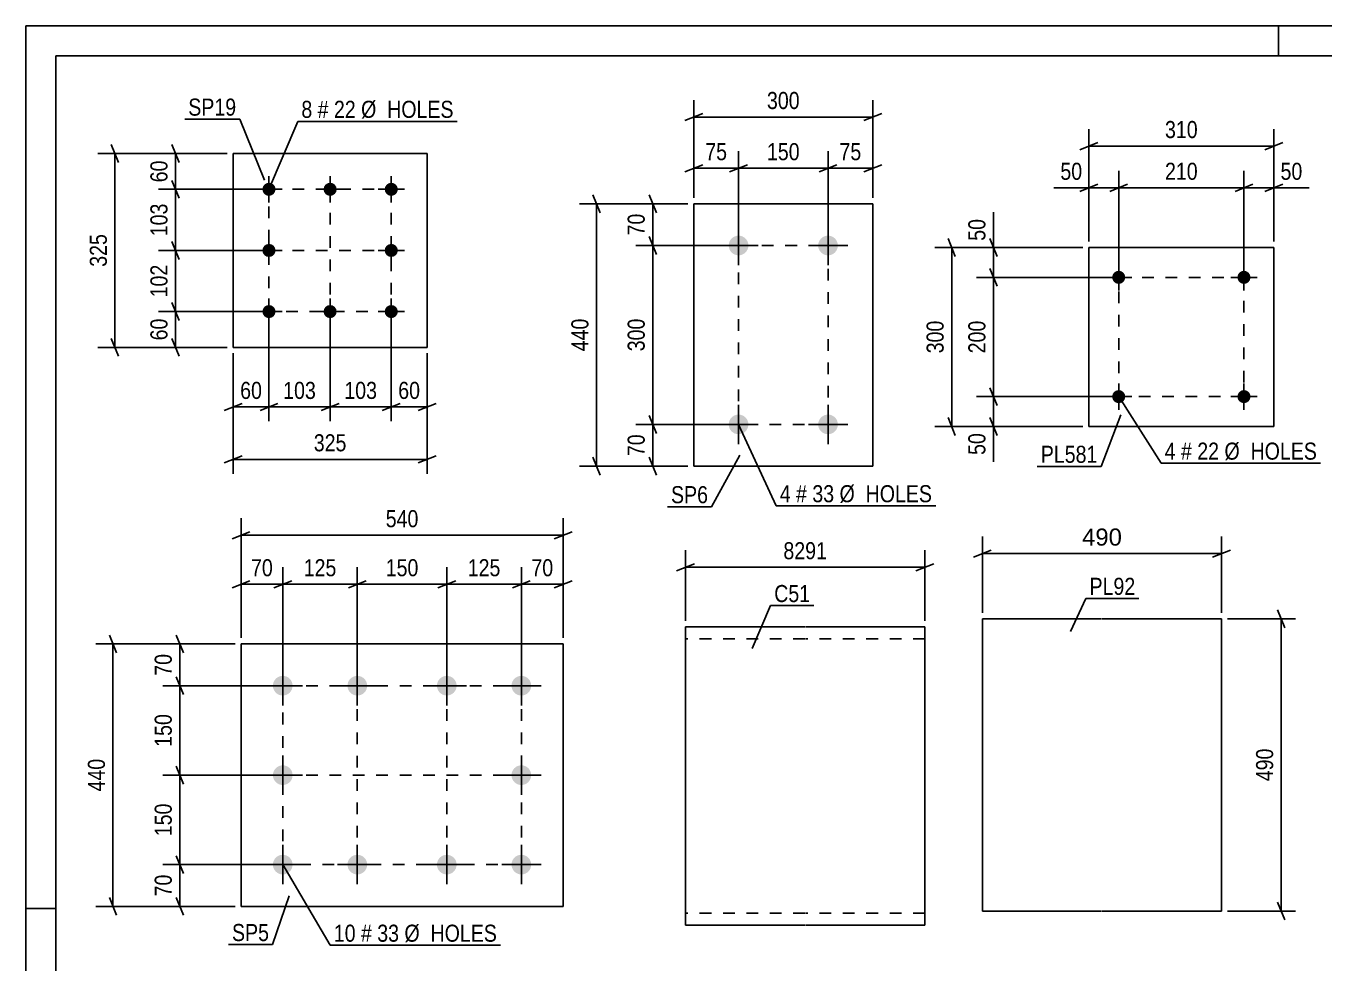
# Model space of a CAD drawing. Header units: millimetres. Extents: x -159 to 420, y -759 to 297.
# Drawn here: x 0 to 217.6, y 139.9 to 297 of the extents above; entities that cross this region are included whole.
import ezdxf

# ---------------------------------------------------------------- set-up
doc = ezdxf.new("R2010")
doc.units = ezdxf.units.MM
doc.linetypes.add('DXK_LINE_DOT2', pattern=[3.9198, 1.9599, -1.9599])
doc.styles.add('Arial', font='ARIAL.TTF', dxfattribs={"height": 0.2})
doc.styles.add('Arial Narrow', font='ARIALN.TTF', dxfattribs={"height": 0.2})

# ---------------------------------------------------------------- blocks, each defined once
blk = doc.blocks.new('Unknown-284933598-1134')
at = {"color": 5, "linetype": 'Continuous'}
for p, q in [((420, 297), (0, 297)), ((0, 297), (0, 0)), ((0, 292), (0, 297)), ((210, 292), (210, 297)), ((415, 292), (5, 292)), ((5, 292), (5, 5)), ((5, 149), (0, 149))]:
    blk.add_line(p, q, dxfattribs=at)
blk = doc.blocks.new('Part-284933598-6430 - 6429')
at = {"color": 2, "linetype": 'Continuous'}
for p, q in [((67.24, 275.61), (34.74, 275.61)), ((34.74, 275.61), (34.74, 243.11)), ((67.24, 243.11), (67.24, 275.61)), ((34.74, 243.11), (67.24, 243.11))]:
    blk.add_line(p, q, dxfattribs=at)
blk = doc.blocks.new('Bolt-284933598-6431 - 6429')
at = {"linetype": 'Continuous'}
for points in [[(40.74, 270.71, -1), (40.74, 268.51, -1)], [(50.99, 270.71, -1), (50.99, 268.51, -1)], [(61.24, 270.71, -1), (61.24, 268.51, -1)], [(40.74, 260.46, -1), (40.74, 258.26, -1)], [(61.24, 260.46, -1), (61.24, 258.26, -1)], [(40.74, 250.21, -1), (40.74, 248.01, -1)], [(50.99, 250.21, -1), (50.99, 248.01, -1)], [(61.24, 250.21, -1), (61.24, 248.01, -1)]]:
    blk.add_hatch(color=1, dxfattribs=at).paths.add_polyline_path(points)
at = {"color": 1, "linetype": 'Continuous'}
for p, q in [((40.74, 271.81), (40.74, 267.41)), ((50.99, 271.81), (50.99, 267.41)), ((61.24, 271.81), (61.24, 267.41)), ((38.54, 269.61), (42.94, 269.61)), ((48.79, 269.61), (53.19, 269.61)), ((59.04, 269.61), (63.44, 269.61)), ((40.74, 261.56), (40.74, 257.16)), ((61.24, 261.56), (61.24, 257.16)), ((38.54, 259.36), (42.94, 259.36)), ((59.04, 259.36), (63.44, 259.36)), ((40.74, 251.31), (40.74, 246.91)), ((50.99, 251.31), (50.99, 246.91)), ((61.24, 251.31), (61.24, 246.91)), ((38.54, 249.11), (42.94, 249.11)), ((48.79, 249.11), (53.19, 249.11)), ((59.04, 249.11), (63.44, 249.11))]:
    blk.add_line(p, q, dxfattribs=at)
blk = doc.blocks.new('Bolt-284933598-6458 - 6456')
at = {"linetype": 'Continuous'}
for points in [[(119.46, 261.84, -1), (119.46, 258.54, -1)], [(134.46, 261.84, -1), (134.46, 258.54, -1)], [(119.46, 231.84, -1), (119.46, 228.54, -1)], [(134.46, 231.84, -1), (134.46, 228.54, -1)]]:
    blk.add_hatch(color=1, dxfattribs=at).paths.add_polyline_path(points)
at = {"color": 1, "linetype": 'Continuous'}
for p, q in [((119.46, 263.49), (119.46, 256.89)), ((134.46, 263.49), (134.46, 256.89)), ((116.16, 260.19), (122.76, 260.19)), ((131.16, 260.19), (137.76, 260.19)), ((119.46, 233.49), (119.46, 226.89)), ((134.46, 233.49), (134.46, 226.89)), ((116.16, 230.19), (122.76, 230.19)), ((131.16, 230.19), (137.76, 230.19))]:
    blk.add_line(p, q, dxfattribs=at)
blk = doc.blocks.new('Part-284933598-6457 - 6456')
at = {"color": 2, "linetype": 'Continuous'}
for p, q in [((111.96, 267.19), (111.96, 223.19)), ((111.96, 267.19), (141.96, 267.19)), ((141.96, 267.19), (141.96, 223.19)), ((111.96, 223.19), (141.96, 223.19))]:
    blk.add_line(p, q, dxfattribs=at)
blk = doc.blocks.new('Part-284933598-6466 - 6465')
at = {"color": 2, "linetype": 'Continuous'}
for p, q in [((36.05, 193.38), (36.05, 149.38)), ((36.05, 193.38), (90.05, 193.38)), ((90.05, 193.38), (90.05, 149.38)), ((36.05, 149.38), (90.05, 149.38))]:
    blk.add_line(p, q, dxfattribs=at)
blk = doc.blocks.new('Bolt-284933598-6467 - 6465')
at = {"linetype": 'Continuous'}
for points in [[(43.05, 188.03, -1), (43.05, 184.73, -1)], [(55.55, 188.03, -1), (55.55, 184.73, -1)], [(70.55, 188.03, -1), (70.55, 184.73, -1)], [(83.05, 188.03, -1), (83.05, 184.73, -1)], [(43.05, 173.03, -1), (43.05, 169.73, -1)], [(83.05, 173.03, -1), (83.05, 169.73, -1)], [(43.05, 158.03, -1), (43.05, 154.73, -1)], [(55.55, 158.03, -1), (55.55, 154.73, -1)], [(70.55, 158.03, -1), (70.55, 154.73, -1)], [(83.05, 158.03, -1), (83.05, 154.73, -1)]]:
    blk.add_hatch(color=1, dxfattribs=at).paths.add_polyline_path(points)
at = {"color": 1, "linetype": 'Continuous'}
for p, q in [((43.05, 189.68), (43.05, 183.08)), ((55.55, 189.68), (55.55, 183.08)), ((70.55, 189.68), (70.55, 183.08)), ((83.05, 189.68), (83.05, 183.08)), ((39.75, 186.38), (46.35, 186.38)), ((52.25, 186.38), (58.85, 186.38)), ((67.25, 186.38), (73.85, 186.38)), ((79.75, 186.38), (86.35, 186.38)), ((43.05, 174.68), (43.05, 168.08)), ((83.05, 174.68), (83.05, 168.08)), ((39.75, 171.38), (46.35, 171.38)), ((79.75, 171.38), (86.35, 171.38)), ((43.05, 159.68), (43.05, 153.08)), ((55.55, 159.68), (55.55, 153.08)), ((70.55, 159.68), (70.55, 153.08)), ((83.05, 159.68), (83.05, 153.08)), ((39.75, 156.38), (46.35, 156.38)), ((52.25, 156.38), (58.85, 156.38)), ((67.25, 156.38), (73.85, 156.38)), ((79.75, 156.38), (86.35, 156.38))]:
    blk.add_line(p, q, dxfattribs=at)
blk = doc.blocks.new('Part-284933598-6507 - 6506')
at = {"color": 2, "linetype": 'Continuous'}
for p, q in [((160.33, 148.6), (160.33, 197.6)), ((160.33, 197.6), (180.33, 197.6)), ((180.43, 197.6), (200.43, 197.6)), ((200.43, 197.6), (200.43, 148.6)), ((180.33, 148.6), (160.33, 148.6)), ((200.43, 148.6), (180.43, 148.6))]:
    blk.add_line(p, q, dxfattribs=at)
blk = doc.blocks.new('Part-284933598-6521 - 6520')
at = {"color": 2, "linetype": 'Continuous'}
for p, q in [((178.19, 259.85), (178.19, 229.85)), ((209.19, 259.85), (178.19, 259.85)), ((209.19, 229.85), (209.19, 259.85)), ((178.19, 229.85), (209.19, 229.85))]:
    blk.add_line(p, q, dxfattribs=at)
blk = doc.blocks.new('Bolt-284933598-6522 - 6520')
at = {"linetype": 'Continuous'}
for points in [[(184.29, 234.85, -1), (182.09, 234.85, -1)], [(205.29, 234.85, -1), (203.09, 234.85, -1)]]:
    blk.add_hatch(color=1, dxfattribs=at).paths.add_polyline_path(points)
at = {"color": 1, "linetype": 'Continuous'}
for p, q in [((183.19, 237.05), (183.19, 232.65)), ((204.19, 237.05), (204.19, 232.65)), ((180.99, 234.85), (185.39, 234.85)), ((201.99, 234.85), (206.39, 234.85))]:
    blk.add_line(p, q, dxfattribs=at)
blk = doc.blocks.new('Bolt-284933598-6523 - 6520')
at = {"linetype": 'Continuous'}
for points in [[(184.29, 254.85, -1), (182.09, 254.85, -1)], [(205.29, 254.85, -1), (203.09, 254.85, -1)]]:
    blk.add_hatch(color=1, dxfattribs=at).paths.add_polyline_path(points)
at = {"color": 1, "linetype": 'Continuous'}
for p, q in [((183.19, 257.05), (183.19, 252.65)), ((204.19, 257.05), (204.19, 252.65)), ((180.99, 254.85), (185.39, 254.85)), ((201.99, 254.85), (206.39, 254.85))]:
    blk.add_line(p, q, dxfattribs=at)
blk = doc.blocks.new('Part-284933598-6530 - 6529')
at = {"color": 2, "linetype": 'Continuous'}
for p, q in [((130.58, 196.23), (110.58, 196.23)), ((110.58, 150.23), (110.58, 196.23)), ((150.68, 196.23), (130.68, 196.23)), ((150.68, 196.23), (150.68, 146.23)), ((110.58, 150.23), (110.58, 146.23)), ((130.58, 146.23), (110.58, 146.23)), ((150.68, 146.23), (130.68, 146.23))]:
    blk.add_line(p, q, dxfattribs=at)
at = {"color": 7, "linetype": 'DXK_LINE_DOT2'}
for p, q in [((130.58, 194.23), (110.58, 194.23)), ((150.68, 194.23), (130.68, 194.23)), ((110.58, 146.53), (110.58, 150.23)), ((130.58, 148.23), (110.58, 148.23)), ((150.68, 148.23), (130.68, 148.23))]:
    blk.add_line(p, q, dxfattribs=at)
blk = doc.blocks.new('Rectangle-284933598-8017 - 6429')
at = {"color": 1, "linetype": 'DXK_LINE_DOT2'}
blk.add_lwpolyline([(40.74, 269.61), (61.24, 269.61), (61.24, 249.11), (40.74, 249.11), (40.74, 269.61)], close=True, dxfattribs=at)
blk = doc.blocks.new('Rectangle-284933598-8066 - 6456')
at = {"color": 1, "linetype": 'DXK_LINE_DOT2'}
blk.add_lwpolyline([(119.46, 260.19), (134.46, 260.19), (134.46, 230.19), (119.46, 230.19), (119.46, 260.19)], close=True, dxfattribs=at)
blk = doc.blocks.new('Rectangle-284933598-7975 - 6465')
at = {"color": 1, "linetype": 'DXK_LINE_DOT2'}
blk.add_lwpolyline([(43.05, 186.38), (83.05, 186.38), (83.05, 156.38), (43.05, 156.38), (43.05, 186.38)], close=True, dxfattribs=at)
blk = doc.blocks.new('Rectangle-284933598-8273 - 6520')
at = {"color": 1, "linetype": 'DXK_LINE_DOT2'}
blk.add_lwpolyline([(183.19, 254.85), (204.19, 254.85), (204.19, 234.85), (183.19, 234.85), (183.19, 254.85)], close=True, dxfattribs=at)
blk = doc.blocks.new('Line-284933598-8027 - 6429')
at = {"color": 1, "linetype": 'DXK_LINE_DOT2'}
blk.add_line((50.99, 269.61), (50.99, 249.11), dxfattribs=at)
blk = doc.blocks.new('Line-284933598-7985 - 6465')
at = {"color": 1, "linetype": 'DXK_LINE_DOT2'}
blk.add_line((55.55, 186.38), (55.55, 156.38), dxfattribs=at)
blk = doc.blocks.new('Line-284933598-8034 - 6429')
at = {"color": 1, "linetype": 'DXK_LINE_DOT2'}
blk.add_line((40.74, 259.36), (61.24, 259.36), dxfattribs=at)
blk = doc.blocks.new('Line-284933598-7992 - 6465')
at = {"color": 1, "linetype": 'DXK_LINE_DOT2'}
blk.add_line((70.55, 186.38), (70.55, 156.38), dxfattribs=at)
blk = doc.blocks.new('Line-284933598-7999 - 6465')
at = {"color": 1, "linetype": 'DXK_LINE_DOT2'}
blk.add_line((43.05, 171.38), (83.05, 171.38), dxfattribs=at)
blk = doc.blocks.new('StraightDimension-284933598-6680 - 6429')
at = {"color": 7, "linetype": 'Continuous'}
for p, q in [((24.47, 277.11), (25.67, 274.11)), ((33.74, 275.61), (22.22, 275.61)), ((25.07, 269.61), (25.07, 275.61)), ((25.67, 268.11), (24.47, 271.11)), ((39.74, 269.61), (22.22, 269.61))]:
    blk.add_line(p, q, dxfattribs=at)
at = {"color": 0}
blk.add_wipeout([(24.32, 275.04), (20.12, 275.04), (20.12, 270.18), (24.32, 270.18)], dxfattribs=at)
at = {"color": 3, "style": 'Arial Narrow'}
blk.add_text('60', height=2.863, rotation=90.0002, dxfattribs=at).set_placement((23.72, 270.78))
blk = doc.blocks.new('StraightDimension-284933598-8755 - 6429')
at = {"color": 7, "linetype": 'Continuous'}
for p, q in [((40.74, 248.11), (40.74, 230.71)), ((50.99, 248.11), (50.99, 230.71)), ((39.24, 232.51), (42.24, 233.71)), ((40.74, 233.11), (50.99, 233.11)), ((52.49, 233.71), (49.49, 232.51))]:
    blk.add_line(p, q, dxfattribs=at)
at = {"color": 0}
blk.add_wipeout([(49.21, 233.86), (49.21, 238.06), (42.52, 238.06), (42.52, 233.86)], dxfattribs=at)
at = {"color": 3, "style": 'Arial Narrow'}
blk.add_text('103', height=2.863, dxfattribs=at).set_placement((43.12, 234.46))
blk = doc.blocks.new('StraightDimension-284933598-6683 - 6429')
at = {"color": 7, "linetype": 'Continuous'}
for p, q in [((24.47, 250.61), (25.67, 247.61)), ((39.74, 249.11), (22.22, 249.11)), ((25.07, 243.11), (25.07, 249.11)), ((25.67, 241.61), (24.47, 244.61)), ((33.74, 243.11), (22.22, 243.11))]:
    blk.add_line(p, q, dxfattribs=at)
at = {"color": 0}
blk.add_wipeout([(24.32, 248.54), (20.12, 248.54), (20.12, 243.68), (24.32, 243.68)], dxfattribs=at)
at = {"color": 3, "style": 'Arial Narrow'}
blk.add_text('60', height=2.863, rotation=90.0002, dxfattribs=at).set_placement((23.72, 244.28))
blk = doc.blocks.new('StraightDimension-284933598-6696 - 6429')
at = {"color": 7, "linetype": 'Continuous'}
for p, q in [((15.51, 274.11), (14.31, 277.11)), ((33.74, 275.61), (12.06, 275.61)), ((14.91, 243.11), (14.91, 275.61)), ((14.31, 244.61), (15.51, 241.61)), ((33.74, 243.11), (12.06, 243.11))]:
    blk.add_line(p, q, dxfattribs=at)
at = {"color": 0}
blk.add_wipeout([(14.16, 262.7), (9.96, 262.7), (9.96, 256.02), (14.16, 256.02)], dxfattribs=at)
at = {"color": 3, "style": 'Arial Narrow'}
blk.add_text('325', height=2.863, rotation=90.0002, dxfattribs=at).set_placement((13.56, 256.62))
blk = doc.blocks.new('StraightDimension-284933598-6700 - 6429')
at = {"color": 7, "linetype": 'Continuous'}
for p, q in [((61.24, 248.11), (61.24, 230.71)), ((67.24, 242.11), (67.24, 230.71)), ((59.74, 232.51), (62.74, 233.71)), ((61.24, 233.11), (67.24, 233.11)), ((68.74, 233.71), (65.74, 232.51))]:
    blk.add_line(p, q, dxfattribs=at)
at = {"color": 0}
blk.add_wipeout([(66.67, 233.86), (66.67, 238.06), (61.81, 238.06), (61.81, 233.86)], dxfattribs=at)
at = {"color": 3, "style": 'Arial Narrow'}
blk.add_text('60', height=2.863, dxfattribs=at).set_placement((62.41, 234.46))
blk = doc.blocks.new('StraightDimension-284933598-6703 - 6429')
at = {"color": 7, "linetype": 'Continuous'}
for p, q in [((40.74, 248.11), (40.74, 230.71)), ((34.74, 242.11), (34.74, 230.71)), ((33.24, 232.51), (36.24, 233.71)), ((34.74, 233.11), (40.74, 233.11)), ((42.24, 233.71), (39.24, 232.51))]:
    blk.add_line(p, q, dxfattribs=at)
at = {"color": 0}
blk.add_wipeout([(40.17, 233.86), (40.17, 238.06), (35.31, 238.06), (35.31, 233.86)], dxfattribs=at)
at = {"color": 3, "style": 'Arial Narrow'}
blk.add_text('60', height=2.863, dxfattribs=at).set_placement((35.91, 234.46))
blk = doc.blocks.new('StraightDimension-284933598-6716 - 6429')
at = {"color": 7, "linetype": 'Continuous'}
for p, q in [((34.74, 242.11), (34.74, 221.93)), ((67.24, 242.11), (67.24, 221.93)), ((36.24, 224.93), (33.24, 223.73)), ((34.74, 224.33), (67.24, 224.33)), ((65.74, 223.73), (68.74, 224.93))]:
    blk.add_line(p, q, dxfattribs=at)
at = {"color": 0}
blk.add_wipeout([(54.33, 225.08), (54.33, 229.28), (47.65, 229.28), (47.65, 225.08)], dxfattribs=at)
at = {"color": 3, "style": 'Arial Narrow'}
blk.add_text('325', height=2.863, dxfattribs=at).set_placement((48.25, 225.68))
blk = doc.blocks.new('StraightDimension-284933598-8733 - 6429')
at = {"color": 7, "linetype": 'Continuous'}
for p, q in [((39.74, 259.36), (22.22, 259.36)), ((24.47, 260.86), (25.67, 257.86)), ((25.07, 249.11), (25.07, 259.36)), ((25.67, 247.61), (24.47, 250.61)), ((39.74, 249.11), (22.22, 249.11))]:
    blk.add_line(p, q, dxfattribs=at)
at = {"color": 0}
blk.add_wipeout([(24.32, 257.58), (20.12, 257.58), (20.12, 250.89), (24.32, 250.89)], dxfattribs=at)
at = {"color": 3, "style": 'Arial Narrow'}
blk.add_text('102', height=2.863, rotation=90.0002, dxfattribs=at).set_placement((23.72, 251.49))
blk = doc.blocks.new('StraightDimension-284933598-8735 - 6429')
at = {"color": 7, "linetype": 'Continuous'}
for p, q in [((24.47, 271.11), (25.67, 268.11)), ((39.74, 269.61), (22.22, 269.61)), ((25.07, 259.36), (25.07, 269.61)), ((39.74, 259.36), (22.22, 259.36)), ((25.67, 257.86), (24.47, 260.86))]:
    blk.add_line(p, q, dxfattribs=at)
at = {"color": 0}
blk.add_wipeout([(24.32, 267.83), (20.12, 267.83), (20.12, 261.14), (24.32, 261.14)], dxfattribs=at)
at = {"color": 3, "style": 'Arial Narrow'}
blk.add_text('103', height=2.863, rotation=90.0002, dxfattribs=at).set_placement((23.72, 261.74))
blk = doc.blocks.new('StraightDimension-284933598-8757 - 6429')
at = {"color": 7, "linetype": 'Continuous'}
for p, q in [((50.99, 248.11), (50.99, 230.71)), ((61.24, 248.11), (61.24, 230.71)), ((49.49, 232.51), (52.49, 233.71)), ((50.99, 233.11), (61.24, 233.11)), ((62.74, 233.71), (59.74, 232.51))]:
    blk.add_line(p, q, dxfattribs=at)
at = {"color": 0}
blk.add_wipeout([(59.46, 233.86), (59.46, 238.06), (52.77, 238.06), (52.77, 233.86)], dxfattribs=at)
at = {"color": 3, "style": 'Arial Narrow'}
blk.add_text('103', height=2.863, dxfattribs=at).set_placement((53.37, 234.46))
blk = doc.blocks.new('StraightDimension-284933598-6728 - 6456')
at = {"color": 7, "linetype": 'Continuous'}
for p, q in [((104.48, 268.69), (105.68, 265.69)), ((110.96, 267.19), (102.23, 267.19)), ((105.08, 260.19), (105.08, 267.19)), ((105.68, 258.69), (104.48, 261.69)), ((118.46, 260.19), (102.23, 260.19))]:
    blk.add_line(p, q, dxfattribs=at)
at = {"color": 0}
blk.add_wipeout([(104.33, 266.12), (100.13, 266.12), (100.13, 261.27), (104.33, 261.27)], dxfattribs=at)
at = {"color": 3, "style": 'Arial Narrow'}
blk.add_text('70', height=2.863, rotation=90.0002, dxfattribs=at).set_placement((103.73, 261.87))
blk = doc.blocks.new('StraightDimension-284933598-6730 - 6456')
at = {"color": 7, "linetype": 'Continuous'}
for p, q in [((104.48, 231.69), (105.68, 228.69)), ((118.46, 230.19), (102.23, 230.19)), ((105.08, 223.19), (105.08, 230.19)), ((105.68, 221.69), (104.48, 224.69)), ((110.96, 223.19), (102.23, 223.19))]:
    blk.add_line(p, q, dxfattribs=at)
at = {"color": 0}
blk.add_wipeout([(104.33, 229.12), (100.13, 229.12), (100.13, 224.27), (104.33, 224.27)], dxfattribs=at)
at = {"color": 3, "style": 'Arial Narrow'}
blk.add_text('70', height=2.863, rotation=90.0002, dxfattribs=at).set_placement((103.73, 224.87))
blk = doc.blocks.new('StraightDimension-284933598-6729 - 6456')
at = {"color": 7, "linetype": 'Continuous'}
for p, q in [((105.68, 258.69), (104.48, 261.69)), ((118.46, 260.19), (102.23, 260.19)), ((105.08, 230.19), (105.08, 260.19)), ((104.48, 231.69), (105.68, 228.69)), ((118.46, 230.19), (102.23, 230.19))]:
    blk.add_line(p, q, dxfattribs=at)
at = {"color": 0}
blk.add_wipeout([(104.33, 248.54), (100.13, 248.54), (100.13, 241.85), (104.33, 241.85)], dxfattribs=at)
at = {"color": 3, "style": 'Arial Narrow'}
blk.add_text('300', height=2.863, rotation=90.0002, dxfattribs=at).set_placement((103.73, 242.45))
blk = doc.blocks.new('StraightDimension-284933598-6740 - 6456')
at = {"color": 7, "linetype": 'Continuous'}
for p, q in [((96.24, 265.69), (95.04, 268.69)), ((110.96, 267.19), (92.79, 267.19)), ((95.64, 223.19), (95.64, 267.19)), ((95.04, 224.69), (96.24, 221.69)), ((110.96, 223.19), (92.79, 223.19))]:
    blk.add_line(p, q, dxfattribs=at)
at = {"color": 0}
blk.add_wipeout([(94.89, 248.54), (90.69, 248.54), (90.69, 241.85), (94.89, 241.85)], dxfattribs=at)
at = {"color": 3, "style": 'Arial Narrow'}
blk.add_text('440', height=2.863, rotation=90.0002, dxfattribs=at).set_placement((94.29, 242.45))
blk = doc.blocks.new('StraightDimension-284933598-6744 - 6456')
at = {"color": 7, "linetype": 'Continuous'}
for p, q in [((134.46, 261.19), (134.46, 275.99)), ((141.96, 268.19), (141.96, 275.99)), ((132.96, 272.54), (135.96, 273.74)), ((134.46, 273.14), (141.96, 273.14)), ((143.46, 273.74), (140.46, 272.54))]:
    blk.add_line(p, q, dxfattribs=at)
at = {"color": 0}
blk.add_wipeout([(140.64, 273.89), (140.64, 278.09), (135.78, 278.09), (135.78, 273.89)], dxfattribs=at)
at = {"color": 3, "style": 'Arial Narrow'}
blk.add_text('75', height=2.863, dxfattribs=at).set_placement((136.38, 274.49))
blk = doc.blocks.new('StraightDimension-284933598-6745 - 6456')
at = {"color": 7, "linetype": 'Continuous'}
for p, q in [((119.46, 261.19), (119.46, 275.99)), ((134.46, 261.19), (134.46, 275.99)), ((120.96, 273.74), (117.96, 272.54)), ((119.46, 273.14), (134.46, 273.14)), ((132.96, 272.54), (135.96, 273.74))]:
    blk.add_line(p, q, dxfattribs=at)
at = {"color": 0}
blk.add_wipeout([(130.3, 273.89), (130.3, 278.09), (123.62, 278.09), (123.62, 273.89)], dxfattribs=at)
at = {"color": 3, "style": 'Arial Narrow'}
blk.add_text('150', height=2.863, dxfattribs=at).set_placement((124.22, 274.49))
blk = doc.blocks.new('StraightDimension-284933598-6746 - 6456')
at = {"color": 7, "linetype": 'Continuous'}
for p, q in [((111.96, 268.19), (111.96, 275.99)), ((119.46, 261.19), (119.46, 275.99)), ((110.46, 272.54), (113.46, 273.74)), ((111.96, 273.14), (119.46, 273.14)), ((120.96, 273.74), (117.96, 272.54))]:
    blk.add_line(p, q, dxfattribs=at)
at = {"color": 0}
blk.add_wipeout([(118.14, 273.89), (118.14, 278.09), (113.28, 278.09), (113.28, 273.89)], dxfattribs=at)
at = {"color": 3, "style": 'Arial Narrow'}
blk.add_text('75', height=2.863, dxfattribs=at).set_placement((113.88, 274.49))
blk = doc.blocks.new('StraightDimension-284933598-6756 - 6456')
at = {"color": 7, "linetype": 'Continuous'}
for p, q in [((111.96, 268.19), (111.96, 284.57)), ((141.96, 268.19), (141.96, 284.57)), ((113.46, 282.32), (110.46, 281.12)), ((111.96, 281.72), (141.96, 281.72)), ((140.46, 281.12), (143.46, 282.32))]:
    blk.add_line(p, q, dxfattribs=at)
at = {"color": 0}
blk.add_wipeout([(130.3, 282.47), (130.3, 286.67), (123.62, 286.67), (123.62, 282.47)], dxfattribs=at)
at = {"color": 3, "style": 'Arial Narrow'}
blk.add_text('300', height=2.863, dxfattribs=at).set_placement((124.22, 283.07))
blk = doc.blocks.new('StraightDimension-284933598-8651 - 6465')
at = {"color": 7, "linetype": 'Continuous'}
for p, q in [((43.05, 187.38), (43.05, 206.23)), ((55.55, 187.38), (55.55, 206.23)), ((44.55, 203.98), (41.55, 202.78)), ((43.05, 203.38), (55.55, 203.38)), ((54.05, 202.78), (57.05, 203.98))]:
    blk.add_line(p, q, dxfattribs=at)
at = {"color": 0}
blk.add_wipeout([(52.65, 204.13), (52.65, 208.33), (45.96, 208.33), (45.96, 204.13)], dxfattribs=at)
at = {"color": 3, "style": 'Arial Narrow'}
blk.add_text('125', height=2.863, dxfattribs=at).set_placement((46.56, 204.73))
blk = doc.blocks.new('StraightDimension-284933598-6760 - 6465')
at = {"color": 7, "linetype": 'Continuous'}
for p, q in [((25.19, 194.88), (26.39, 191.88)), ((35.05, 193.38), (22.94, 193.38)), ((25.79, 186.38), (25.79, 193.38)), ((26.39, 184.88), (25.19, 187.88)), ((42.05, 186.38), (22.94, 186.38))]:
    blk.add_line(p, q, dxfattribs=at)
at = {"color": 0}
blk.add_wipeout([(25.04, 192.31), (20.84, 192.31), (20.84, 187.45), (25.04, 187.45)], dxfattribs=at)
at = {"color": 3, "style": 'Arial Narrow'}
blk.add_text('70', height=2.863, rotation=90.0002, dxfattribs=at).set_placement((24.44, 188.05))
blk = doc.blocks.new('StraightDimension-284933598-6763 - 6465')
at = {"color": 7, "linetype": 'Continuous'}
for p, q in [((25.19, 157.88), (26.39, 154.88)), ((42.05, 156.38), (22.94, 156.38)), ((25.79, 149.38), (25.79, 156.38)), ((26.39, 147.88), (25.19, 150.88)), ((35.05, 149.38), (22.94, 149.38))]:
    blk.add_line(p, q, dxfattribs=at)
at = {"color": 0}
blk.add_wipeout([(25.04, 155.31), (20.84, 155.31), (20.84, 150.45), (25.04, 150.45)], dxfattribs=at)
at = {"color": 3, "style": 'Arial Narrow'}
blk.add_text('70', height=2.863, rotation=90.0002, dxfattribs=at).set_placement((24.44, 151.05))
blk = doc.blocks.new('StraightDimension-284933598-6776 - 6465')
at = {"color": 7, "linetype": 'Continuous'}
for p, q in [((15.19, 191.88), (13.99, 194.88)), ((35.05, 193.38), (11.74, 193.38)), ((14.59, 149.38), (14.59, 193.38)), ((13.99, 150.88), (15.19, 147.88)), ((35.05, 149.38), (11.74, 149.38))]:
    blk.add_line(p, q, dxfattribs=at)
at = {"color": 0}
blk.add_wipeout([(13.84, 174.72), (9.64, 174.72), (9.64, 168.04), (13.84, 168.04)], dxfattribs=at)
at = {"color": 3, "style": 'Arial Narrow'}
blk.add_text('440', height=2.863, rotation=90.0002, dxfattribs=at).set_placement((13.24, 168.64))
blk = doc.blocks.new('StraightDimension-284933598-6780 - 6465')
at = {"color": 7, "linetype": 'Continuous'}
for p, q in [((83.05, 187.38), (83.05, 206.23)), ((90.05, 194.38), (90.05, 206.23)), ((81.55, 202.78), (84.55, 203.98)), ((83.05, 203.38), (90.05, 203.38)), ((91.55, 203.98), (88.55, 202.78))]:
    blk.add_line(p, q, dxfattribs=at)
at = {"color": 0}
blk.add_wipeout([(88.98, 204.13), (88.98, 208.33), (84.13, 208.33), (84.13, 204.13)], dxfattribs=at)
at = {"color": 3, "style": 'Arial Narrow'}
blk.add_text('70', height=2.863, dxfattribs=at).set_placement((84.73, 204.73))
blk = doc.blocks.new('StraightDimension-284933598-6784 - 6465')
at = {"color": 7, "linetype": 'Continuous'}
for p, q in [((36.05, 194.38), (36.05, 206.23)), ((43.05, 187.38), (43.05, 206.23)), ((34.55, 202.78), (37.55, 203.98)), ((36.05, 203.38), (43.05, 203.38)), ((44.55, 203.98), (41.55, 202.78))]:
    blk.add_line(p, q, dxfattribs=at)
at = {"color": 0}
blk.add_wipeout([(41.98, 204.13), (41.98, 208.33), (37.13, 208.33), (37.13, 204.13)], dxfattribs=at)
at = {"color": 3, "style": 'Arial Narrow'}
blk.add_text('70', height=2.863, dxfattribs=at).set_placement((37.73, 204.73))
blk = doc.blocks.new('StraightDimension-284933598-6800 - 6465')
at = {"color": 7, "linetype": 'Continuous'}
for p, q in [((36.05, 194.38), (36.05, 214.45)), ((90.05, 194.38), (90.05, 214.45)), ((37.55, 212.2), (34.55, 211)), ((36.05, 211.6), (90.05, 211.6)), ((88.55, 211), (91.55, 212.2))]:
    blk.add_line(p, q, dxfattribs=at)
at = {"color": 0}
blk.add_wipeout([(66.4, 212.35), (66.4, 216.55), (59.71, 216.55), (59.71, 212.35)], dxfattribs=at)
at = {"color": 3, "style": 'Arial Narrow'}
blk.add_text('540', height=2.863, dxfattribs=at).set_placement((60.31, 212.95))
blk = doc.blocks.new('StraightDimension-284933598-8647 - 6465')
at = {"color": 7, "linetype": 'Continuous'}
for p, q in [((26.39, 169.88), (25.19, 172.88)), ((42.05, 171.38), (22.94, 171.38)), ((25.79, 156.38), (25.79, 171.38)), ((25.19, 157.88), (26.39, 154.88)), ((42.05, 156.38), (22.94, 156.38))]:
    blk.add_line(p, q, dxfattribs=at)
at = {"color": 0}
blk.add_wipeout([(25.04, 167.22), (20.84, 167.22), (20.84, 160.54), (25.04, 160.54)], dxfattribs=at)
at = {"color": 3, "style": 'Arial Narrow'}
blk.add_text('150', height=2.863, rotation=90.0002, dxfattribs=at).set_placement((24.44, 161.14))
blk = doc.blocks.new('StraightDimension-284933598-8649 - 6465')
at = {"color": 7, "linetype": 'Continuous'}
for p, q in [((26.39, 184.88), (25.19, 187.88)), ((42.05, 186.38), (22.94, 186.38)), ((25.79, 171.38), (25.79, 186.38)), ((25.19, 172.88), (26.39, 169.88)), ((42.05, 171.38), (22.94, 171.38))]:
    blk.add_line(p, q, dxfattribs=at)
at = {"color": 0}
blk.add_wipeout([(25.04, 182.22), (20.84, 182.22), (20.84, 175.54), (25.04, 175.54)], dxfattribs=at)
at = {"color": 3, "style": 'Arial Narrow'}
blk.add_text('150', height=2.863, rotation=90.0002, dxfattribs=at).set_placement((24.44, 176.14))
blk = doc.blocks.new('StraightDimension-284933598-8653 - 6465')
at = {"color": 7, "linetype": 'Continuous'}
for p, q in [((55.55, 187.38), (55.55, 206.23)), ((70.55, 187.38), (70.55, 206.23)), ((57.05, 203.98), (54.05, 202.78)), ((55.55, 203.38), (70.55, 203.38)), ((69.05, 202.78), (72.05, 203.98))]:
    blk.add_line(p, q, dxfattribs=at)
at = {"color": 0}
blk.add_wipeout([(66.4, 204.13), (66.4, 208.33), (59.71, 208.33), (59.71, 204.13)], dxfattribs=at)
at = {"color": 3, "style": 'Arial Narrow'}
blk.add_text('150', height=2.863, dxfattribs=at).set_placement((60.31, 204.73))
blk = doc.blocks.new('StraightDimension-284933598-8655 - 6465')
at = {"color": 7, "linetype": 'Continuous'}
for p, q in [((70.55, 187.38), (70.55, 206.23)), ((83.05, 187.38), (83.05, 206.23)), ((72.05, 203.98), (69.05, 202.78)), ((70.55, 203.38), (83.05, 203.38)), ((81.55, 202.78), (84.55, 203.98))]:
    blk.add_line(p, q, dxfattribs=at)
at = {"color": 0}
blk.add_wipeout([(80.15, 204.13), (80.15, 208.33), (73.46, 208.33), (73.46, 204.13)], dxfattribs=at)
at = {"color": 3, "style": 'Arial Narrow'}
blk.add_text('125', height=2.863, dxfattribs=at).set_placement((74.06, 204.73))
blk = doc.blocks.new('StraightDimension-284933598-6820 - 6506')
at = {"color": 7, "linetype": 'Continuous'}
for p, q in [((211.03, 196.1), (209.83, 199.1)), ((201.43, 197.6), (212.83, 197.6)), ((210.43, 148.6), (210.43, 197.6)), ((201.43, 148.6), (212.83, 148.6)), ((209.83, 150.1), (211.03, 147.1))]:
    blk.add_line(p, q, dxfattribs=at)
at = {"color": 0}
blk.add_wipeout([(209.68, 176.44), (205.48, 176.44), (205.48, 169.76), (209.68, 169.76)], dxfattribs=at)
at = {"color": 3, "style": 'Arial Narrow'}
blk.add_text('490', height=2.863, rotation=90.0002, dxfattribs=at).set_placement((209.08, 170.36))
blk = doc.blocks.new('StraightDimension-284933598-8098 - 6506')
at = {"color": 7, "linetype": 'Continuous'}
for p, q in [((160.33, 198.6), (160.33, 211.37)), ((200.43, 198.6), (200.43, 211.37)), ((161.83, 209.12), (158.83, 207.92)), ((198.93, 207.92), (201.93, 209.12)), ((160.33, 208.52), (200.43, 208.52))]:
    blk.add_line(p, q, dxfattribs=at)
at = {"color": 0}
blk.add_wipeout([(184.32, 209.27), (184.32, 213.47), (176.45, 213.47), (176.45, 209.27)], dxfattribs=at)
at = {"color": 3, "style": 'Arial'}
blk.add_text('490', height=2.865, dxfattribs=at).set_placement((177.05, 209.87))
blk = doc.blocks.new('StraightDimension-284933598-6832 - 6520')
at = {"color": 7, "linetype": 'Continuous'}
for p, q in [((161.59, 261.35), (162.79, 258.35)), ((177.19, 259.85), (159.34, 259.85)), ((162.19, 254.85), (162.19, 259.85)), ((182.19, 254.85), (159.34, 254.85)), ((162.79, 253.35), (161.59, 256.35))]:
    blk.add_line(p, q, dxfattribs=at)
at = {"color": 0}
blk.add_wipeout([(161.44, 265.23), (157.24, 265.23), (157.24, 260.38), (161.44, 260.38)], dxfattribs=at)
at = {"color": 7, "linetype": 'Continuous'}
blk.add_line((162.19, 259.85), (162.19, 265.76), dxfattribs=at)
blk.add_line((162.19, 259.85), (162.19, 265.76), dxfattribs=at)
at = {"color": 3, "style": 'Arial Narrow'}
blk.add_text('50', height=2.863, rotation=90.0002, dxfattribs=at).set_placement((160.84, 260.98))
blk = doc.blocks.new('StraightDimension-284933598-6833 - 6520')
at = {"color": 7, "linetype": 'Continuous'}
for p, q in [((182.19, 254.85), (159.34, 254.85)), ((162.79, 253.35), (161.59, 256.35)), ((162.19, 234.85), (162.19, 254.85)), ((161.59, 236.35), (162.79, 233.35)), ((182.19, 234.85), (159.34, 234.85))]:
    blk.add_line(p, q, dxfattribs=at)
at = {"color": 0}
blk.add_wipeout([(161.44, 248.19), (157.24, 248.19), (157.24, 241.51), (161.44, 241.51)], dxfattribs=at)
at = {"color": 3, "style": 'Arial Narrow'}
blk.add_text('200', height=2.863, rotation=90.0002, dxfattribs=at).set_placement((160.84, 242.11))
blk = doc.blocks.new('StraightDimension-284933598-6834 - 6520')
at = {"color": 7, "linetype": 'Continuous'}
for p, q in [((161.59, 236.35), (162.79, 233.35)), ((182.19, 234.85), (159.34, 234.85)), ((162.19, 229.85), (162.19, 234.85)), ((162.79, 228.35), (161.59, 231.35)), ((177.19, 229.85), (159.34, 229.85))]:
    blk.add_line(p, q, dxfattribs=at)
at = {"color": 0}
blk.add_wipeout([(161.44, 229.33), (157.24, 229.33), (157.24, 224.47), (161.44, 224.47)], dxfattribs=at)
at = {"color": 7, "linetype": 'Continuous'}
blk.add_line((162.19, 229.85), (162.19, 223.94), dxfattribs=at)
blk.add_line((162.19, 229.85), (162.19, 223.94), dxfattribs=at)
at = {"color": 3, "style": 'Arial Narrow'}
blk.add_text('50', height=2.863, rotation=90.0002, dxfattribs=at).set_placement((160.84, 225.07))
blk = doc.blocks.new('StraightDimension-284933598-6844 - 6520')
at = {"color": 7, "linetype": 'Continuous'}
for p, q in [((155.79, 258.35), (154.59, 261.35)), ((177.19, 259.85), (152.34, 259.85)), ((155.19, 229.85), (155.19, 259.85)), ((154.59, 231.35), (155.79, 228.35)), ((177.19, 229.85), (152.34, 229.85))]:
    blk.add_line(p, q, dxfattribs=at)
at = {"color": 0}
blk.add_wipeout([(154.44, 248.19), (150.24, 248.19), (150.24, 241.51), (154.44, 241.51)], dxfattribs=at)
at = {"color": 3, "style": 'Arial Narrow'}
blk.add_text('300', height=2.863, rotation=90.0002, dxfattribs=at).set_placement((153.84, 242.11))
blk = doc.blocks.new('StraightDimension-284933598-6864 - 6520')
at = {"color": 7, "linetype": 'Continuous'}
for p, q in [((178.19, 260.85), (178.19, 279.7)), ((209.19, 260.85), (209.19, 279.7)), ((179.69, 277.45), (176.69, 276.25)), ((178.19, 276.85), (209.19, 276.85)), ((207.69, 276.25), (210.69, 277.45))]:
    blk.add_line(p, q, dxfattribs=at)
at = {"color": 0}
blk.add_wipeout([(197.03, 277.6), (197.03, 281.8), (190.35, 281.8), (190.35, 277.6)], dxfattribs=at)
at = {"color": 3, "style": 'Arial Narrow'}
blk.add_text('310', height=2.863, dxfattribs=at).set_placement((190.95, 278.2))
blk = doc.blocks.new('StraightDimension-284933598-8231 - 6520')
at = {"color": 7, "linetype": 'Continuous'}
for p, q in [((204.19, 255.85), (204.19, 272.7)), ((209.19, 260.85), (209.19, 272.7)), ((202.69, 269.25), (205.69, 270.45)), ((204.19, 269.85), (209.19, 269.85)), ((210.69, 270.45), (207.69, 269.25))]:
    blk.add_line(p, q, dxfattribs=at)
at = {"color": 0}
blk.add_wipeout([(214.57, 270.6), (214.57, 274.8), (209.72, 274.8), (209.72, 270.6)], dxfattribs=at)
at = {"color": 7, "linetype": 'Continuous'}
blk.add_line((209.19, 269.85), (215.1, 269.85), dxfattribs=at)
blk.add_line((209.19, 269.85), (215.1, 269.85), dxfattribs=at)
at = {"color": 3, "style": 'Arial Narrow'}
blk.add_text('50', height=2.863, dxfattribs=at).set_placement((210.32, 271.2))
blk = doc.blocks.new('StraightDimension-284933598-8232 - 6520')
at = {"color": 7, "linetype": 'Continuous'}
for p, q in [((183.19, 255.85), (183.19, 272.7)), ((204.19, 255.85), (204.19, 272.7)), ((184.69, 270.45), (181.69, 269.25)), ((183.19, 269.85), (204.19, 269.85)), ((202.69, 269.25), (205.69, 270.45))]:
    blk.add_line(p, q, dxfattribs=at)
at = {"color": 0}
blk.add_wipeout([(197.03, 270.6), (197.03, 274.8), (190.35, 274.8), (190.35, 270.6)], dxfattribs=at)
at = {"color": 3, "style": 'Arial Narrow'}
blk.add_text('210', height=2.863, dxfattribs=at).set_placement((190.95, 271.2))
blk = doc.blocks.new('StraightDimension-284933598-8233 - 6520')
at = {"color": 7, "linetype": 'Continuous'}
for p, q in [((178.19, 260.85), (178.19, 272.7)), ((183.19, 255.85), (183.19, 272.7)), ((176.69, 269.25), (179.69, 270.45)), ((178.19, 269.85), (183.19, 269.85)), ((184.69, 270.45), (181.69, 269.25))]:
    blk.add_line(p, q, dxfattribs=at)
at = {"color": 0}
blk.add_wipeout([(177.67, 270.6), (177.67, 274.8), (172.81, 274.8), (172.81, 270.6)], dxfattribs=at)
at = {"color": 7, "linetype": 'Continuous'}
blk.add_line((178.19, 269.85), (172.29, 269.85), dxfattribs=at)
blk.add_line((178.19, 269.85), (172.29, 269.85), dxfattribs=at)
at = {"color": 3, "style": 'Arial Narrow'}
blk.add_text('50', height=2.863, dxfattribs=at).set_placement((173.41, 271.2))
blk = doc.blocks.new('StraightDimension-284933598-6868 - 6529')
at = {"color": 7, "linetype": 'Continuous'}
for p, q in [((110.58, 197.23), (110.58, 209.08)), ((150.68, 197.23), (150.68, 209.08)), ((112.08, 206.83), (109.08, 205.63)), ((149.18, 205.63), (152.18, 206.83)), ((110.58, 206.23), (150.68, 206.23))]:
    blk.add_line(p, q, dxfattribs=at)
at = {"color": 0}
blk.add_wipeout([(134.89, 206.98), (134.89, 211.18), (126.38, 211.18), (126.38, 206.98)], dxfattribs=at)
at = {"color": 3, "style": 'Arial Narrow'}
blk.add_text('8291', height=2.863, dxfattribs=at).set_placement((126.98, 207.58))
blk = doc.blocks.new('Mark-284933598-6893 - 6429')
at = {"color": 0}
blk.add_wipeout([(35.24, 281.96), (35.24, 284.96), (27.21, 284.96), (27.21, 281.96)], dxfattribs=at)
blk.add_wipeout([(35.24, 281.96), (35.24, 284.96), (27.21, 284.96), (27.21, 281.96)], dxfattribs=at)
at = {"color": 30, "linetype": 'Continuous'}
for p in [(26.61, 281.36), (39.97, 271.16)]:
    blk.add_line(p, (35.84, 281.36), dxfattribs=at)
at = {"color": 3, "style": 'Arial Narrow'}
blk.add_text('SP19', height=2.863, dxfattribs=at).set_placement((27.21, 281.96))
blk = doc.blocks.new('Mark-284933598-6896 - 6429')
at = {"color": 0}
blk.add_wipeout([(48, 281.59), (48, 284.59), (46.17, 284.59), (46.17, 281.59)], dxfattribs=at)
blk.add_wipeout([(48, 281.59), (48, 284.59), (46.17, 284.59), (46.17, 281.59)], dxfattribs=at)
at = {"color": 7, "linetype": 'Continuous'}
blk.add_line((40.67, 269.48), (45.57, 280.99), dxfattribs=at)
at = {"color": 0}
blk.add_wipeout([(50.73, 281.59), (50.73, 284.59), (48.9, 284.59), (48.9, 281.59)], dxfattribs=at)
blk.add_wipeout([(50.73, 281.59), (50.73, 284.59), (48.9, 284.59), (48.9, 281.59)], dxfattribs=at)
at = {"color": 3, "style": 'Arial Narrow'}
blk.add_text('8', height=2.86, dxfattribs=at).set_placement((46.17, 281.59))
at = {"color": 0}
blk.add_wipeout([(55.28, 281.59), (55.28, 284.59), (51.63, 284.59), (51.63, 281.59)], dxfattribs=at)
blk.add_wipeout([(55.28, 281.59), (55.28, 284.59), (51.63, 284.59), (51.63, 281.59)], dxfattribs=at)
at = {"color": 3, "style": 'Arial Narrow'}
blk.add_text('#', height=2.86, dxfattribs=at).set_placement((48.9, 281.59))
at = {"color": 0}
blk.add_wipeout([(71.71, 281.59), (71.71, 284.59), (56.18, 284.59), (56.18, 281.59)], dxfattribs=at)
blk.add_wipeout([(71.71, 281.59), (71.71, 284.59), (56.18, 284.59), (56.18, 281.59)], dxfattribs=at)
at = {"color": 7, "linetype": 'Continuous'}
blk.add_line((45.57, 280.99), (72.31, 280.99), dxfattribs=at)
at = {"color": 3, "style": 'Arial Narrow'}
for s, p in [('22', (51.63, 281.59)), ('Ø  HOLES', (56.18, 281.59))]:
    blk.add_text(s, height=2.863, dxfattribs=at).set_placement(p)
blk = doc.blocks.new('Mark-284933598-6903 - 6456')
at = {"color": 0}
blk.add_wipeout([(114.35, 216.98), (114.35, 219.98), (108.14, 219.98), (108.14, 216.98)], dxfattribs=at)
blk.add_wipeout([(114.35, 216.98), (114.35, 219.98), (108.14, 219.98), (108.14, 216.98)], dxfattribs=at)
at = {"color": 30, "linetype": 'Continuous'}
for p in [(119.66, 225.06), (107.54, 216.38)]:
    blk.add_line(p, (114.95, 216.38), dxfattribs=at)
at = {"color": 3, "style": 'Arial Narrow'}
blk.add_text('SP6', height=2.863, dxfattribs=at).set_placement((108.14, 216.98))
blk = doc.blocks.new('Mark-284933598-6906 - 6456')
at = {"color": 0}
blk.add_wipeout([(128.2, 217.14), (128.2, 220.14), (126.37, 220.14), (126.37, 217.14)], dxfattribs=at)
blk.add_wipeout([(128.2, 217.14), (128.2, 220.14), (126.37, 220.14), (126.37, 217.14)], dxfattribs=at)
at = {"color": 7, "linetype": 'Continuous'}
blk.add_line((119.46, 230.19), (125.77, 216.54), dxfattribs=at)
at = {"color": 0}
blk.add_wipeout([(130.93, 217.14), (130.93, 220.14), (129.1, 220.14), (129.1, 217.14)], dxfattribs=at)
blk.add_wipeout([(130.93, 217.14), (130.93, 220.14), (129.1, 220.14), (129.1, 217.14)], dxfattribs=at)
at = {"color": 3, "style": 'Arial Narrow'}
blk.add_text('4', height=2.86, dxfattribs=at).set_placement((126.37, 217.14))
at = {"color": 0}
blk.add_wipeout([(135.49, 217.14), (135.49, 220.14), (131.83, 220.14), (131.83, 217.14)], dxfattribs=at)
blk.add_wipeout([(135.49, 217.14), (135.49, 220.14), (131.83, 220.14), (131.83, 217.14)], dxfattribs=at)
at = {"color": 3, "style": 'Arial Narrow'}
blk.add_text('#', height=2.86, dxfattribs=at).set_placement((129.1, 217.14))
at = {"color": 0}
blk.add_wipeout([(151.91, 217.14), (151.91, 220.14), (136.39, 220.14), (136.39, 217.14)], dxfattribs=at)
blk.add_wipeout([(151.91, 217.14), (151.91, 220.14), (136.39, 220.14), (136.39, 217.14)], dxfattribs=at)
at = {"color": 7, "linetype": 'Continuous'}
blk.add_line((125.77, 216.54), (152.51, 216.54), dxfattribs=at)
at = {"color": 3, "style": 'Arial Narrow'}
for s, p in [('33', (131.83, 217.14)), ('Ø  HOLES', (136.39, 217.14))]:
    blk.add_text(s, height=2.863, dxfattribs=at).set_placement(p)
blk = doc.blocks.new('Mark-284933598-6910 - 6465')
at = {"color": 0}
blk.add_wipeout([(55.26, 143.45), (55.26, 146.45), (51.61, 146.45), (51.61, 143.45)], dxfattribs=at)
blk.add_wipeout([(55.26, 143.45), (55.26, 146.45), (51.61, 146.45), (51.61, 143.45)], dxfattribs=at)
at = {"color": 7, "linetype": 'Continuous'}
blk.add_line((43.05, 156.38), (51.01, 142.85), dxfattribs=at)
at = {"color": 0}
blk.add_wipeout([(57.99, 143.45), (57.99, 146.45), (56.16, 146.45), (56.16, 143.45)], dxfattribs=at)
blk.add_wipeout([(57.99, 143.45), (57.99, 146.45), (56.16, 146.45), (56.16, 143.45)], dxfattribs=at)
at = {"color": 3, "style": 'Arial Narrow'}
blk.add_text('10', height=2.863, dxfattribs=at).set_placement((51.61, 143.45))
at = {"color": 0}
blk.add_wipeout([(62.55, 143.45), (62.55, 146.45), (58.89, 146.45), (58.89, 143.45)], dxfattribs=at)
blk.add_wipeout([(62.55, 143.45), (62.55, 146.45), (58.89, 146.45), (58.89, 143.45)], dxfattribs=at)
at = {"color": 3, "style": 'Arial Narrow'}
blk.add_text('#', height=2.86, dxfattribs=at).set_placement((56.16, 143.45))
at = {"color": 0}
blk.add_wipeout([(78.97, 143.45), (78.97, 146.45), (63.45, 146.45), (63.45, 143.45)], dxfattribs=at)
blk.add_wipeout([(78.97, 143.45), (78.97, 146.45), (63.45, 146.45), (63.45, 143.45)], dxfattribs=at)
at = {"color": 7, "linetype": 'Continuous'}
blk.add_line((51.01, 142.85), (79.57, 142.85), dxfattribs=at)
at = {"color": 3, "style": 'Arial Narrow'}
for s, p in [('33', (58.89, 143.45)), ('Ø  HOLES', (63.45, 143.45))]:
    blk.add_text(s, height=2.863, dxfattribs=at).set_placement(p)
blk = doc.blocks.new('Mark-284933598-6907 - 6465')
at = {"color": 0}
blk.add_wipeout([(40.75, 143.56), (40.75, 146.56), (34.54, 146.56), (34.54, 143.56)], dxfattribs=at)
blk.add_wipeout([(40.75, 143.56), (40.75, 146.56), (34.54, 146.56), (34.54, 143.56)], dxfattribs=at)
at = {"color": 30, "linetype": 'Continuous'}
for p in [(44.1, 151.15), (33.94, 142.96)]:
    blk.add_line(p, (41.35, 142.96), dxfattribs=at)
at = {"color": 3, "style": 'Arial Narrow'}
blk.add_text('SP5', height=2.863, dxfattribs=at).set_placement((34.54, 143.56))
blk = doc.blocks.new('Mark-284933598-6914 - 6506')
at = {"color": 0}
blk.add_wipeout([(185.98, 201.61), (185.98, 204.61), (178.3, 204.61), (178.3, 201.61)], dxfattribs=at)
blk.add_wipeout([(185.98, 201.61), (185.98, 204.61), (178.3, 204.61), (178.3, 201.61)], dxfattribs=at)
at = {"color": 30, "linetype": 'Continuous'}
for p, q in [((175.12, 195.47), (177.7, 201.01)), ((177.7, 201.01), (186.58, 201.01))]:
    blk.add_line(p, q, dxfattribs=at)
at = {"color": 3, "style": 'Arial Narrow'}
blk.add_text('PL92', height=2.863, dxfattribs=at).set_placement((178.3, 201.61))
blk = doc.blocks.new('Mark-284933598-6920 - 6520')
at = {"color": 0}
blk.add_wipeout([(179.63, 223.75), (179.63, 226.75), (170.13, 226.75), (170.13, 223.75)], dxfattribs=at)
blk.add_wipeout([(179.63, 223.75), (179.63, 226.75), (170.13, 226.75), (170.13, 223.75)], dxfattribs=at)
at = {"color": 30, "linetype": 'Continuous'}
for p in [(183.56, 231.81), (169.53, 223.15)]:
    blk.add_line(p, (180.23, 223.15), dxfattribs=at)
at = {"color": 3, "style": 'Arial Narrow'}
blk.add_text('PL581', height=2.863, dxfattribs=at).set_placement((170.13, 223.75))
blk = doc.blocks.new('MarkSet-284933598-8152 - 6520')
at = {"color": 0}
blk.add_wipeout([(192.73, 224.28), (192.73, 227.28), (190.9, 227.28), (190.9, 224.28)], dxfattribs=at)
blk.add_wipeout([(192.73, 224.28), (192.73, 227.28), (190.9, 227.28), (190.9, 224.28)], dxfattribs=at)
at = {"color": 7, "linetype": 'Continuous'}
blk.add_line((183.19, 234.85), (190.3, 223.68), dxfattribs=at)
at = {"color": 0}
blk.add_wipeout([(195.46, 224.28), (195.46, 227.28), (193.63, 227.28), (193.63, 224.28)], dxfattribs=at)
blk.add_wipeout([(195.46, 224.28), (195.46, 227.28), (193.63, 227.28), (193.63, 224.28)], dxfattribs=at)
at = {"color": 3, "style": 'Arial Narrow'}
blk.add_text('4', height=2.86, dxfattribs=at).set_placement((190.9, 224.28))
at = {"color": 0}
blk.add_wipeout([(200.02, 224.28), (200.02, 227.28), (196.36, 227.28), (196.36, 224.28)], dxfattribs=at)
blk.add_wipeout([(200.02, 224.28), (200.02, 227.28), (196.36, 227.28), (196.36, 224.28)], dxfattribs=at)
at = {"color": 3, "style": 'Arial Narrow'}
blk.add_text('#', height=2.86, dxfattribs=at).set_placement((193.63, 224.28))
at = {"color": 0}
blk.add_wipeout([(216.44, 224.28), (216.44, 227.28), (200.92, 227.28), (200.92, 224.28)], dxfattribs=at)
blk.add_wipeout([(216.44, 224.28), (216.44, 227.28), (200.92, 227.28), (200.92, 224.28)], dxfattribs=at)
at = {"color": 7, "linetype": 'Continuous'}
blk.add_line((190.3, 223.68), (217.04, 223.68), dxfattribs=at)
at = {"color": 3, "style": 'Arial Narrow'}
for s, p in [('22', (196.36, 224.28)), ('Ø  HOLES', (200.92, 224.28))]:
    blk.add_text(s, height=2.863, dxfattribs=at).set_placement(p)
blk = doc.blocks.new('Mark-284933598-6925 - 6529')
at = {"color": 0}
blk.add_wipeout([(131.47, 200.4), (131.47, 203.4), (125.44, 203.4), (125.44, 200.4)], dxfattribs=at)
blk.add_wipeout([(131.47, 200.4), (131.47, 203.4), (125.44, 203.4), (125.44, 200.4)], dxfattribs=at)
at = {"color": 30, "linetype": 'Continuous'}
for p, q in [((121.76, 192.59), (124.84, 199.8)), ((124.84, 199.8), (132.07, 199.8))]:
    blk.add_line(p, q, dxfattribs=at)
at = {"color": 3, "style": 'Arial Narrow'}
blk.add_text('C51', height=2.863, dxfattribs=at).set_placement((125.44, 200.4))

msp = doc.modelspace()

# ---------------------------------------------------------------- block references
for name in ['Unknown-284933598-1134', 'Part-284933598-6430 - 6429', 'Bolt-284933598-6431 - 6429', 'Rectangle-284933598-8017 - 6429', 'Line-284933598-8027 - 6429', 'Part-284933598-6457 - 6456', 'Bolt-284933598-6458 - 6456', 'Line-284933598-8034 - 6429', 'Rectangle-284933598-8066 - 6456', 'Part-284933598-6521 - 6520', 'Bolt-284933598-6523 - 6520', 'Rectangle-284933598-8273 - 6520', 'Bolt-284933598-6522 - 6520', 'Part-284933598-6530 - 6529', 'Part-284933598-6507 - 6506', 'Part-284933598-6466 - 6465', 'Bolt-284933598-6467 - 6465', 'Rectangle-284933598-7975 - 6465', 'Line-284933598-7985 - 6465', 'Line-284933598-7992 - 6465', 'Line-284933598-7999 - 6465']:
    msp.add_blockref(name, (0, 0))

# ---------------------------------------------------------------- next in the draw order: block references
for name in ['StraightDimension-284933598-6680 - 6429', 'StraightDimension-284933598-6744 - 6456', 'StraightDimension-284933598-6728 - 6456', 'StraightDimension-284933598-6832 - 6520', 'StraightDimension-284933598-8755 - 6429', 'StraightDimension-284933598-6700 - 6429', 'StraightDimension-284933598-6730 - 6456', 'StraightDimension-284933598-6868 - 6529', 'StraightDimension-284933598-8651 - 6465', 'StraightDimension-284933598-6780 - 6465', 'StraightDimension-284933598-6820 - 6506', 'StraightDimension-284933598-6763 - 6465']:
    msp.add_blockref(name, (0, 0))

# ---------------------------------------------------------------- next in the draw order: block references
for name in ['StraightDimension-284933598-6729 - 6456', 'StraightDimension-284933598-6833 - 6520', 'StraightDimension-284933598-6683 - 6429', 'StraightDimension-284933598-8098 - 6506', 'Mark-284933598-6925 - 6529', 'StraightDimension-284933598-6760 - 6465']:
    msp.add_blockref(name, (0, 0))

# ---------------------------------------------------------------- next in the draw order: block references
for name in ['StraightDimension-284933598-6696 - 6429', 'StraightDimension-284933598-6745 - 6456', 'StraightDimension-284933598-6740 - 6456', 'StraightDimension-284933598-6834 - 6520', 'Mark-284933598-6914 - 6506', 'StraightDimension-284933598-6776 - 6465']:
    msp.add_blockref(name, (0, 0))

# ---------------------------------------------------------------- next in the draw order: block references
for name in ['StraightDimension-284933598-6746 - 6456', 'StraightDimension-284933598-6844 - 6520', 'StraightDimension-284933598-6703 - 6429', 'Mark-284933598-6903 - 6456', 'StraightDimension-284933598-6784 - 6465', 'StraightDimension-284933598-8647 - 6465']:
    msp.add_blockref(name, (0, 0))

# ---------------------------------------------------------------- next in the draw order: block references
for name in ['StraightDimension-284933598-6756 - 6456', 'StraightDimension-284933598-6864 - 6520', 'StraightDimension-284933598-8733 - 6429', 'StraightDimension-284933598-6716 - 6429', 'Mark-284933598-6920 - 6520', 'Mark-284933598-6906 - 6456', 'StraightDimension-284933598-6800 - 6465', 'StraightDimension-284933598-8649 - 6465', 'Mark-284933598-6910 - 6465']:
    msp.add_blockref(name, (0, 0))

# ---------------------------------------------------------------- next in the draw order: block references
for name in ['StraightDimension-284933598-8231 - 6520', 'StraightDimension-284933598-8735 - 6429', 'StraightDimension-284933598-8757 - 6429', 'MarkSet-284933598-8152 - 6520', 'StraightDimension-284933598-8653 - 6465', 'Mark-284933598-6907 - 6465']:
    msp.add_blockref(name, (0, 0))

# ---------------------------------------------------------------- next in the draw order: block references
for name in ['Mark-284933598-6893 - 6429', 'StraightDimension-284933598-8232 - 6520', 'StraightDimension-284933598-8655 - 6465']:
    msp.add_blockref(name, (0, 0))

# ---------------------------------------------------------------- next in the draw order: block references
for name in ['Mark-284933598-6896 - 6429', 'StraightDimension-284933598-8233 - 6520']:
    msp.add_blockref(name, (0, 0))

doc.saveas('drawing.dxf')
